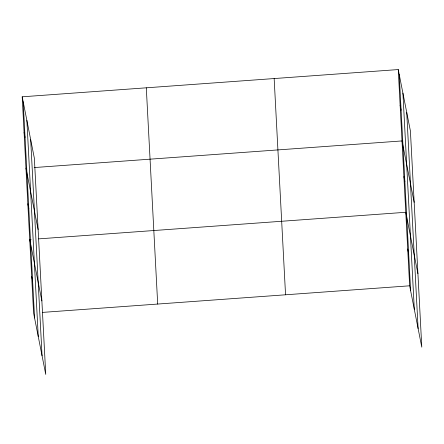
<?xml version="1.0" encoding="UTF-8"?>
<svg xmlns="http://www.w3.org/2000/svg" width="444" height="444" viewBox="0 0 444 444"><rect width="100%" height="100%" fill="white"/><g stroke="black" fill="none" stroke-linecap="round" stroke-linejoin="round"><path stroke-width="0.67" d="M22.2 96.803L34.355 158.197L45.754 374.436L33.594 313.042L22.2 96.803L398.246 69.564L410.406 130.958L421.8 347.197L409.646 285.803L398.246 69.564M34.232 167.56L402.009 140.926L414.163 202.32M31.102 239.421L29.72 239.521L41.875 300.915M38.684 238.872L405.772 212.282L417.926 273.676M42.557 312.393L409.646 285.803M400.127 105.245L401.11 110.201M403.89 176.601L404.873 181.557M407.709 249.045L408.685 253.996M24.081 132.484L25.058 137.435M25.963 168.159L38.117 229.554M27.839 203.84L28.821 208.797M31.657 276.279L32.64 281.235M406.715 112.332L418.115 328.571M402.919 93.146L414.313 309.379M399.228 74.52L410.622 290.753M274.153 78.555L285.548 294.788M146.298 87.818L157.692 304.051M30.669 139.571L42.063 355.811M26.868 120.38L38.262 336.619M23.182 101.759L34.577 317.993"/></g></svg>
